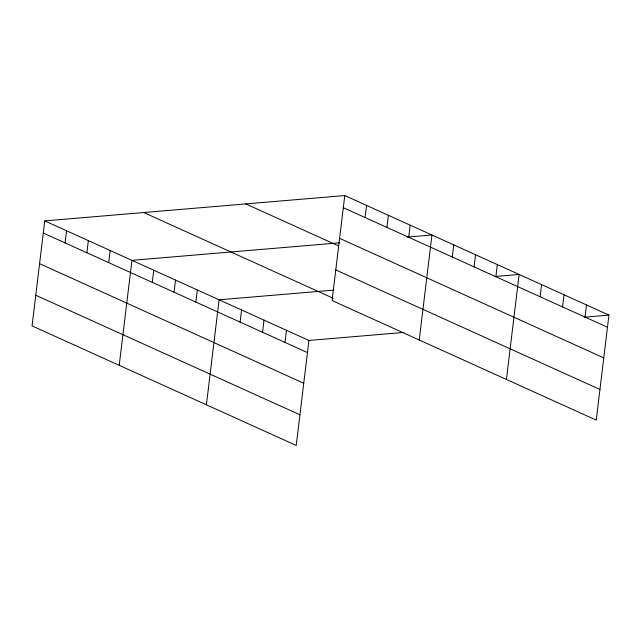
<?xml version="1.0" encoding="UTF-8"?>
<svg xmlns="http://www.w3.org/2000/svg" width="641" height="641" viewBox="0 0 641 641"><rect width="100%" height="100%" fill="white"/><g stroke="black" fill="none" stroke-linecap="round" stroke-linejoin="round"><path stroke-width="0.96" d="M44.758 220.897L32.05 325.892L296.222 445.447L308.93 340.451L44.758 220.897L344.778 195.553L608.95 315.108L596.242 420.103L332.07 300.549L344.778 195.553M65.086 242.891L66.552 230.76M86.88 252.754L88.346 240.623M108.674 262.618L110.14 250.487M119.226 365.346L131.934 260.35L339.874 242.787M152.262 282.344L153.728 270.214M174.056 292.208L175.522 280.077M195.85 302.071L197.316 289.94M206.402 404.791L219.11 299.804L333.809 290.117M240.095 322.094L241.569 309.964M262.554 332.262L264.02 320.123M285.005 342.422L286.479 330.283M365.106 217.555L366.572 205.416M386.9 227.419L388.366 215.28M408.694 237.282L410.16 225.143M419.246 340.002L431.954 235.007L407.203 237.098M452.282 257.009L453.748 244.87M474.076 266.872L475.542 254.733M495.87 276.736L497.336 264.597M506.422 379.456L519.13 274.46L494.379 276.551M540.115 296.759L541.589 284.62M562.574 306.919L564.04 294.788M585.025 317.079L586.499 304.948M308.93 340.451L403.974 332.423M584.199 317.199L608.95 315.108M343.304 207.692L607.484 327.247M339.602 238.332L603.774 357.886M245.767 203.918L338.392 245.84M335.78 269.909L599.952 389.464M143.76 212.532L333.384 298.345M43.284 233.028L307.464 352.582M39.582 263.675L303.754 383.23M35.76 295.245L299.932 414.799"/></g></svg>
